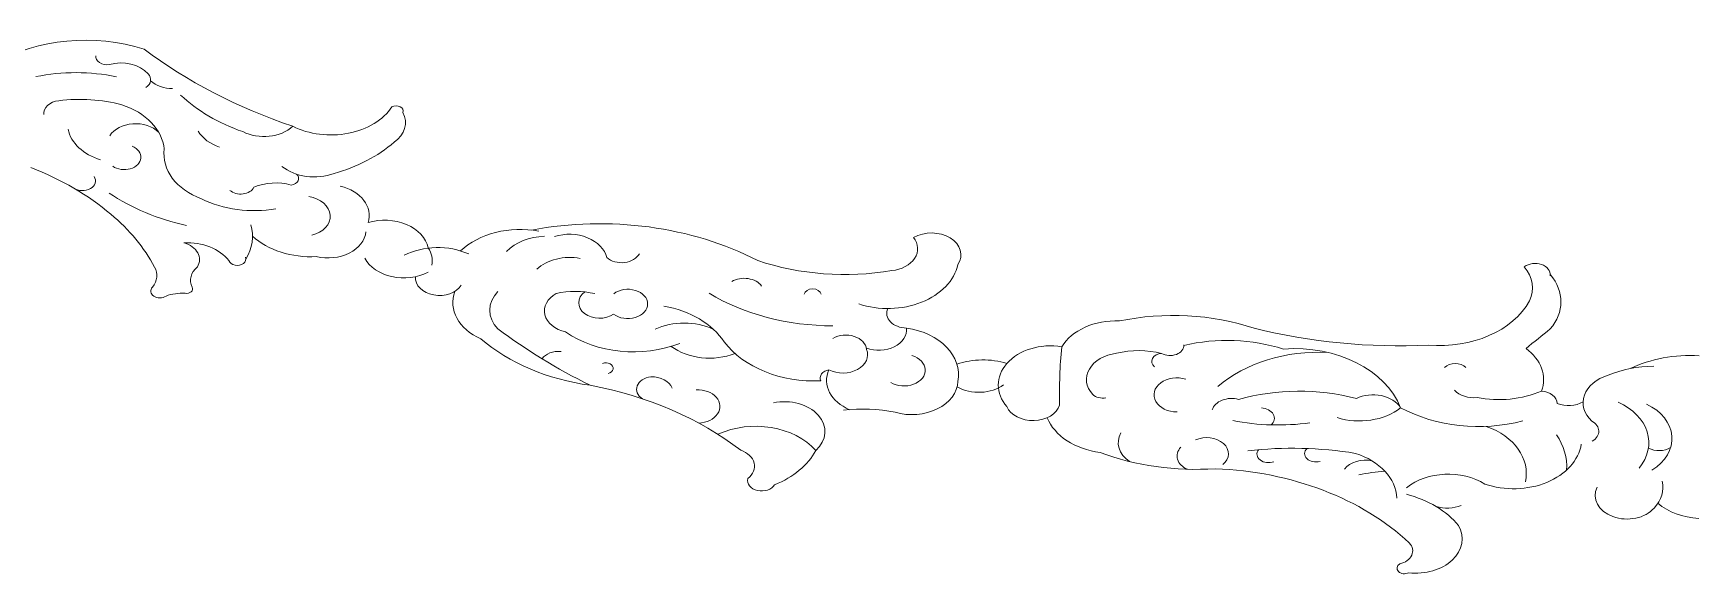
# Model space of a CAD drawing. Header units: centimetres. Extents: x 2280 to 32242, y -4577 to 2534.
# Drawn here: x 24851.68 to 24876.86, y -2750.73 to -2742.54 of the extents above; entities that cross this region are included whole.
import ezdxf

# ---------------------------------------------------------------- set-up
doc = ezdxf.new("R2010")
doc.units = ezdxf.units.CM
doc.layers.get('0').update_dxf_attribs({"lineweight": 15})
doc.layers.add('dim', color=40, linetype='Continuous', lineweight=0)

# ---------------------------------------------------------------- blocks, each defined once
blk = doc.blocks.new('OBJE_other_131')
for centre, radius, start, end in [((-0.2855746968268522, 0.2996846194629313), 0.0249926728227684, 66.84666806132628, 128.054351934719), ((-0.2820022753181664, 0.3209908285459057), 0.0019081248962651, 175.3289298442575, 281.3111871754819), ((-0.2160311575516659, 0.3815233358932152), 0.0838478372281268, 224.5856455812961, 245.6501683084206), ((-0.279605558397945, 0.3141381996393382), 0.0053764634105085, 32.67242702067573, 112.0966171375258), ((-0.2872305456561188, 0.2914876204397497), 0.0257806438862946, 74.61944976604858, 105.3805502339514), ((-0.2769809835853895, 0.3156834544230431), 0.0023358766913921, 311.049155294468, 35.52107512131865), ((-0.2709500657144062, 0.318516794751672), 0.0048396451589789, 219.9321501019408, 270.3757313161034), ((-0.2897026644118177, 0.3078864031065624), 0.0030090265730207, 98.25268639447442, 183.8497413313184), ((-0.2865221610501338, 0.2904862313574746), 0.0206957487495145, 70.13405171781234, 100.0523964732581), ((-0.2843376357173678, 0.2988944768842335), 0.0120722495116905, 4.825443492906756, 66.32122932217204), ((-0.2470919834657744, 0.3298421776664453), 0.0285702125685972, 218.1094827864917, 245.2661477430789), ((-0.2331251251591138, 0.3086625024477624), 0.0011892949010216, 343.3193854367059, 126.8573750821055), ((-0.2441731650616842, 0.3146815294494489), 0.0115101834070985, 236.0443044571147, 333.8797404625315), ((-0.2377746232297989, 0.3060410612709938), 0.0062216004777096, 313.7726192106905, 21.49847575376057), ((-0.2796590515538677, 0.3057651916412437), 0.0090392790832141, 188.9142398252112, 247.8630574587892), ((-0.2771512532560906, 0.3007916617302915), 0.0048645892858856, 37.24070510389025, 154.2050003217394), ((-0.2554913775605738, 0.3090533436159003), 0.0062660929632361, 235.4407682783675, 321.2843660422669), ((-0.260120468029446, 0.3068011013577828), 0.0070529249497325, 203.8071974851876, 246.2362671347611), ((-0.2525425857242362, 0.3178174696600997), 0.0250683590903992, 290.8654418556292, 319.5349396587654), ((-0.2790885476766865, 0.2980024380449704), 0.002832788320072, 226.7333749321804, 61.46104017114029), ((-0.2610513182480228, 0.2987524871650878), 0.0113162121937024, 174.1290667911628, 244.0170742914464), ((-0.3173141812266787, 0.2531162529530263), 0.04808900629068401, 41.53266525086045, 62.1519012420584), ((-0.2469591775037756, 0.3010676480881986), 0.0074659588504197, 222.7986575868164, 296.6201734187281), ((-0.2861385944439417, 0.2925853777779196), 0.0022109857189973, 228.5070812776392, 26.33010577689127), ((-0.2511104905013673, 0.2932424269478462), 0.0015257801942973, 280.1853782933801, 40.00846734903379), ((-0.2593884031961316, 0.2920619456075372), 0.0024062560000703, 220.480668101818, 339.2362545072562), ((-0.2534347165428244, 0.284904196922312), 0.0073120914869423, 69.22128384310392, 120.4322460573246), ((-0.2447424806954584, 0.2847723450107739), 0.0070927113458681, 347.1377283893198, 72.05528211778925), ((-0.2588770171901487, 0.315017161930777), 0.0339535958742255, 227.9407202221378, 253.5136548884799), ((-0.2571960729102787, 0.3015611521941633), 0.0156899997556536, 235.8272506973595, 283.9522707626168), ((-0.2488382393738318, 0.2846242697311351), 0.0045873269514147, 288.9979113874989, 77.6426684538419), ((-0.3118473193745806, 0.2579080933842986), 0.0408194370461937, 21.66820781031953, 41.58561121166814), ((-0.2702329411931736, 0.2800527432287061), 0.0128572749676534, 336.0751735900126, 11.65976719169997), ((-0.2349825758769518, 0.2763997529189776), 0.0073654078139033, 8.236065642009152, 112.7236893052599), ((-0.2121092471038444, 0.268796752960136), 0.0129089076346449, 76.00861904240871, 141.6389993001372), ((-0.1985442724769324, 0.2364697395585054), 0.0465858938047789, 55.22743641438021, 104.5212638227925), ((-0.2475339264116628, 0.2881195473867395), 0.0127252965343784, 219.3398367290783, 274.3103799204013), ((-0.2446342821592597, 0.2815816569720406), 0.0064510437329628, 252.4688082243746, 355.8743251948824), ((-0.207653761112817, 0.2718064762026051), 0.0083673229953905, 92.34862287835148, 144.2165939867131), ((-0.2038046966858493, 0.2742080078630014), 0.0064310791018432, 9.985819325554367, 113.0375712030928), ((-0.150030948619477, 0.2775240381333465), 0.0050939016506337, 278.2328345076241, 30.04426511593436), ((-0.1425992496310535, 0.2761135353030798), 0.0049821915530561, 334.0919634700053, 127.3443884737238), ((-0.268337646242227, 0.2704579427339528), 0.008058279257606, 29.8738726910282, 94.44122763904363), ((-0.270361330592101, 0.2746957843803406), 0.0040460535011468, 335.5990610697228, 69.76099220248335), ((-0.2260237408636998, 0.2674642997138175), 0.0100841926777922, 58.96104685887136, 124.5792161849227), ((-0.2329760871844444, 0.2745964190606569), 0.0060066879386832, 349.8113630392172, 28.41644657420752), ((-0.1949981760006213, 0.2774246314779967), 0.0032451734971464, 220.3579213170845, 338.5526252619237), ((-0.2599387087355645, 0.2748386335441737), 0.0014583238511903, 194.5727424835557, 15.91560917607016), ((-0.2318203137547344, 0.2776646132011394), 0.007056183266677, 201.383097996861, 305.7961176061342), ((-0.2037228208842364, 0.2681946446028272), 0.007154991962803, 75.77673199828162, 141.4526701715126), ((-0.1573030699244424, 0.3071644287408049), 0.0355928611130294, 245.655225262474, 282.991568876863), ((-0.1499685993232453, 0.2758498815717218), 0.0120042535719048, 245.8724861912796, 350.8292277541058), ((-0.0405630310637749, 0.2718503389889312), 0.0025769867189087, 355.2794731145855, 135.2154978800248), ((-0.0503993531806546, 0.2687767731387994), 0.0093817836013986, 341.8741201745064, 31.40647232611748), ((-0.2786677531937596, 0.2710298990550605), 0.0051397483654103, 329.1948231245696, 22.29629656584327), ((-0.2631268486007373, 0.2699310330423174), 0.0047084509874326, 138.9318171175354, 199.0049479614294), ((-0.2257679185026242, 0.2706788322203149), 0.0040612470286705, 176.9217630877184, 335.8267711954962), ((-0.1742218722048238, 0.2673638387021247), 0.0033088289977352, 27.91997486428376, 129.4768564627323), ((-0.0477019628158136, 0.2656749909145784), 0.0115123410118689, 327.4793249538183, 32.43966278876188), ((-0.2730185190425208, 0.2674793526473922), 0.0015387448897381, 143.3565319390546, 313.0464426539637), ((-0.2684769431749702, 0.2679771330603728), 0.0009918873133646, 255.7481818733745, 25.08964164166474), ((-0.2138126472621396, 0.2650787194305252), 0.0096824672823057, 165.1849875160733, 239.2994250654631), ((-0.2098721553334368, 0.2633035627609472), 0.0073656870016432, 144.5695756943086, 215.4304243057201), ((-0.202756301083612, 0.256650355514487), 0.0109560479994141, 72.69732363896132, 107.3026763610511), ((-0.1986917320225943, 0.2650248532992063), 0.0035200327855766, 135.4285377055759, 312.7862408753873), ((-0.1939029017314018, 0.2647760671601321), 0.00334656593759, 224.2342155318226, 135.7657844683293), ((-0.1626679276239113, 0.2668666678202207), 0.0014390209573299, 8.171327485059043, 171.8286725149142), ((-0.2691801261624777, 0.260964177937673), 0.0060689768370111, 85.6625595953843, 117.3480952840546), ((-0.2030319283543569, 0.2631488293917043), 0.0049591807535575, 126.9769331476411, 253.7901646356823), ((-0.1592421990928258, 0.2933045665474083), 0.0334337428993432, 231.2266166235165, 270.0164765076747), ((-0.0567624487339886, 0.272163888062714), 0.0165293975493116, 263.6893940796755, 337.5738121399086), ((-0.1913070129164754, 0.2494142681866451), 0.015274560078184, 26.27130317378727, 76.78896579003812), ((-0.1467587671858617, 0.2627865235606422), 0.003380048011978, 161.7393663571204, 269.0659109615654), ((-0.1016168323111844, 0.2286669787711208), 0.0337250796985603, 66.22887163091502, 105.8321494293839), ((-0.1446314561756467, 0.3298789643500897), 0.1004716403506159, 224.8399069011671, 236.3834138519463), ((-0.184346336851138, 0.251213354846127), 0.0092253406338453, 57.8051528616677, 122.416435450185), ((-0.1514745196751803, 0.259006636090985), 0.0046778084303721, 243.361261028788, 4.908908172208201), ((-0.1488432444948262, 0.248731435285214), 0.010866666364969, 352.1749597685493, 79.2366868247504), ((-0.1113954187834198, 0.2510809509349627), 0.0100483693718658, 86.70410277390596, 155.8237850843729), ((-0.0636606231501652, 0.3324029036010426), 0.0768364554591461, 251.5144695839845, 273.7918045518293), ((0.1427144202380363, 0.0903119615443323), 0.2475391750885472, 136.8882916592226, 138.289893949654), ((-0.1943915410486373, 0.2780030637621001), 0.0323292825619402, 221.0936883186002, 259.5491106159956), ((-0.192971456910142, 0.2705055942710099), 0.0166688326390432, 226.6382626399227, 298.136066012776), ((-0.1624000479546204, 0.2647532443863535), 0.0174623171045059, 209.4218775025549, 273.756455679682), ((-0.1570503753010252, 0.2542561463454693), 0.0035247634119058, 4.169205888619866, 128.251026105707), ((-0.0925492546297761, 0.2325258484127774), 0.0241937434761374, 66.90097827597369, 107.753844797076), ((-0.2056497808180131, 0.2508321184141708), 0.0030736317475538, 81.18467850334709, 152.9861952833416), ((-0.1801009814938167, 0.2615809429759635), 0.0091415110356161, 224.9991920123388, 298.237798639031), ((-0.1575349681147909, 0.2533020563062518), 0.0041791352330552, 235.7189429319305, 16.8350189379305), ((-0.1224800902557125, 0.246743014872948), 0.0086679730449207, 77.21853120210727, 147.8298711404236), ((0.0369226268447513, 0.2446335030718015), 0.1578389044235901, 176.1628546246182, 180.9885738268325), ((-0.1102975067687776, 0.2477516830056968), 0.0060634373217346, 99.29034259270055, 214.2809692160115), ((-0.1074690693477588, 0.242267207100265), 0.0120838433935777, 71.6347258632454, 108.3652741366784), ((-0.1034839609845561, 0.2518938214277574), 0.0018503272196954, 95.5142755621256, 221.5446996585052), ((-0.1022433568138958, 0.2555673730762513), 0.0023167473348402, 232.2484404146573, 2.664948076679537), ((-0.0771545476256882, 0.2318225087290081), 0.0222464918314145, 85.7971163518099, 139.806975781857), ((-0.081148447511804, 0.2362383008100415), 0.0186396574299345, 16.21131333874182, 95.87857229439015), ((-0.0491529333833011, 0.2478701521005072), 0.0100545867395816, 345.1418218001474, 45.28518934702694), ((-0.014205718969108, 0.234513417151689), 0.0189924733607851, 85.85314823855319, 122.7077893731879), ((-0.1976239412705835, 0.2500770707693515), 0.0012580160765693, 289.2748515695179, 116.4235156572517), ((-0.1472144813391433, 0.2497907724767484), 0.0035994431496102, 231.6735447211103, 68.00590664159586), ((-0.1338468605533821, 0.2418528509527515), 0.0103241564308948, 67.02643826584544, 115.2924099604738), ((-0.1221916583514182, 0.2464444821791095), 0.0090716131311334, 147.203772170256, 212.796227829744), ((-0.0540304864512897, 0.2492986613619363), 0.002268581648385, 37.57191072244018, 142.4280892775598), ((-0.0203876498425258, 0.2354019471974517), 0.0156343973119861, 90.28605262795428, 119.9740065755947), ((-0.1895101796343533, 0.2453145491084486), 0.0028891224484941, 100.1104855874391, 228.8414517231185), ((-0.1898043578401541, 0.2445706420028313), 0.0035944809460134, 16.65964835672914, 93.39716791148795), ((-0.1594415374773958, 0.2479752641524456), 0.0019262996018882, 103.4282777044828, 199.6201984841762), ((-0.1526771655443326, 0.2474142288989225), 0.0076115982998128, 161.3453297277246, 240.8769459358598), ((-0.1010517874934807, 0.2442726833963813), 0.0038849567900867, 67.77045172190503, 270.3051694071549), ((-0.0256993082427408, 0.2427093232777811), 0.0067181924247312, 111.841121902454, 218.8958973879921), ((-0.2133807418416, 0.1941368012968547), 0.0537018768188447, 44.04709684018047, 75.85343762488675), ((-0.1821074212544409, 0.2414414877513909), 0.003801288543377, 273.0869340555246, 93.48507868799351), ((-0.1458986113527533, 0.2474880741250363), 0.0078244100923846, 249.069306347816, 358.2706371934976), ((-0.1345702236614403, 0.250806126132981), 0.0060307667801545, 232.7987944920448, 314.2947168970337), ((-0.0803552811114342, 0.2162703446802397), 0.0289071608101101, 70.5332075308957, 110.8546614307565), ((-0.0508789920729659, 0.2477053152793437), 0.0039317723364068, 214.0604913634831, 278.0467977046464), ((-0.046712486262511, 0.2580325653908029), 0.0146728860071669, 255.7324874087063, 299.7366038543167), ((-0.0396670635072415, 0.2423984354974334), 0.0029027765525411, 1.698769689085142, 85.40538811053322), ((-0.1673584834314861, 0.2357431399621726), 0.0068079553803804, 320.9104651051872, 106.2394675358001), ((-0.1135907861268611, 0.245755982364765), 0.0022277051874551, 219.5848999854539, 283.5712430821072), ((-0.0918275383043873, 0.2401282474831418), 0.0033693370903473, 69.47493714765184, 167.2747008851725), ((-0.0678754201192429, 0.2392923257589856), 0.0051006704502214, 24.92778101793736, 123.9185849599432), ((-0.0348931956465939, 0.2459217127485853), 0.0039141122545878, 241.421448441425, 309.2821526242367), ((-0.0321517867754843, 0.2335673725011193), 0.0108684213750801, 328.057063340983, 58.58969630473126), ((-0.026706689393886, 0.2345352327223674), 0.009328021434909, 309.7010106782025, 57.2935615767281), ((-0.1540912897309726, 0.2200539958667076), 0.0208371750785958, 74.98734373222968, 99.21987449955822), ((-0.1254091106292108, 0.2429923683309603), 0.0046441428169167, 198.3432198391735, 346.5265390606314), ((-0.0869696863533954, 0.2389799535279394), 0.0023805398830253, 321.0408348403332, 85.47896395896908), ((-0.0702380379850954, 0.248010964196741), 0.0095907870518525, 247.0221417460749, 316.7714332801739), ((-0.0501277321375211, 0.2596747107222443), 0.0224637246332983, 234.2569967293892, 289.640401382694), ((-0.1722285548732563, 0.2247774361423818), 0.0121505693984302, 33.3119404996196, 121.8898516095632), ((-0.112149264532708, 0.2422895763840263), 0.0113224337780499, 196.7466797640751, 260.5496696778177), ((-0.0840311706960336, 0.2668657778905176), 0.0294027430545355, 255.0583585278892, 280.7026579252737), ((-0.0538546915146541, 0.2265285950000312), 0.011864963970757, 350.7826204667301, 64.65695679186035), ((-0.0325857784379541, 0.236184143536214), 0.0028406794630944, 307.9964033989835, 54.296836519617), ((-0.1051546451422731, 0.2333874283949085), 0.0058165798056552, 157.8735754199417, 227.7729824880927), ((-0.0960287405036935, 0.2308577267634061), 0.0036878622183609, 318.1306662552188, 121.1700645560806), ((-0.0509731013670281, 0.2281066515738185), 0.0158192591474695, 357.1611200422246, 27.20999089512409), ((-0.1764675620331922, 0.2278120170300557), 0.0040305732141708, 316.1137628083974, 65.27184156232815), ((-0.1763572768359694, 0.237130544951437), 0.015370858276469, 298.4350061374731, 338.3131275465322), ((-0.0979768844491644, 0.2629573373444842), 0.0356450795490054, 243.272238318307, 275.504195800249), ((-0.0975477998935904, 0.2303574395370387), 0.0034741357886986, 145.0893265821367, 240.4427734555959), ((-0.0813574331687087, 0.1836048103991116), 0.0485667630367268, 77.54850442877981, 99.13344950990476), ((-0.0855860609584188, 0.2308028382530908), 0.0019325564332654, 148.4189868605198, 298.1221626433116), ((-0.0775645877154784, 0.2309418551747792), 0.0018924184995395, 141.626395562037, 291.9157110761536), ((-0.0753565188958523, 0.2204286104554415), 0.0115047986690661, 2.09236318892774, 67.13286328288885), ((-0.0441578552288669, 0.2345727437777976), 0.0115446716747591, 245.2861293870427, 353.1744677409175), ((-0.0195686245159783, 0.2347150889318143), 0.0029338351937417, 232.6596018363363, 312.3226174372285), ((-0.0691612759868842, 0.225337105526762), 0.0041378217008844, 74.61922976163038, 149.6009592248253), ((-0.0966996678201235, 0.1829185822040849), 0.0446094744853947, 38.39106380784657, 87.24803671362832), ((-0.0642166194458068, 0.206600275529239), 0.0204318190608915, 94.6920284699906, 107.2367617407566), ((-0.055155183565126, 0.2167263351383739), 0.0096038532953151, 50.02015956724802, 137.477623345008), ((-0.1712224732056429, 0.2245673269264663), 0.0023831664546326, 169.1015902679754, 336.4218281085225), ((-0.0249461862850798, 0.2215805187704121), 0.0054070972664744, 160.0905420502304, 327.6501744357431), ((-0.0273222971574921, 0.2234844068692673), 0.0084399041107197, 325.3619571655901, 9.207572344870576), ((-0.0678795572651649, 0.2056833475047912), 0.0170075181867863, 31.68862578355995, 70.61082764180453), ((-0.0122790781650206, 0.226156368604742), 0.009802178304931, 220.4940448301654, 266.7644935546988), ((-0.0553788645944491, 0.22391241699632), 0.0053098989645371, 249.816182402761, 296.9972765813262), ((-0.06065031086919, 0.2115842085271455), 0.0078522228510129, 261.2907596855446, 22.72384614578091), ((-0.0642882530442743, 0.2088177512315572), 0.003126366698185, 287.8024678070655, 35.25194334091658), ((-0.0625590500576012, 0.2048516320727245), 0.0012558284064077, 128.0112321819745, 304.9688250833893)]:
    blk.add_arc(centre, radius, start, end)

msp = doc.modelspace()

# ---------------------------------------------------------------- block references
at = {"layer": 'dim', "xscale": 89.46255499732797, "yscale": 66.33854922113096, "zscale": 89.46255499732797, "rotation": 359.8863129971846}
msp.add_blockref('OBJE_other_131', (24877.97904330456, -2764.233964555573), dxfattribs=at)

doc.saveas('drawing.dxf')
